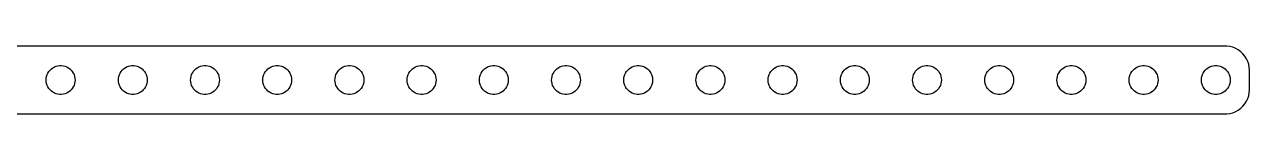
# Model space of a CAD drawing. Header units: metres. Extents: x -247 to 247, y 17 to 31.
# Drawn here: x -7.5 to 247, y 17 to 31 of the extents above; entities that cross this region are included whole.
import ezdxf

# ---------------------------------------------------------------- set-up
doc = ezdxf.new("R2010")
doc.units = ezdxf.units.M

msp = doc.modelspace()

# ---------------------------------------------------------------- linework, layer by layer
for p, q in [((242.314, 30.9901), (-242.314, 30.9901)), ((242.937, 30.9114), (242.314, 30.9901)), ((243.545, 30.7553), (242.937, 30.9114)), ((244.129, 30.5241), (243.545, 30.7553)), ((244.679, 30.2216), (244.129, 30.5241)), ((245.187, 29.8526), (244.679, 30.2216)), ((245.645, 29.4227), (245.187, 29.8526)), ((246.045, 28.9389), (245.645, 29.4227)), ((246.382, 28.4088), (246.045, 28.9389)), ((246.649, 27.8406), (246.382, 28.4088)), ((-2.6289, 25.4453), (-2.427, 25.7634)), ((-2.427, 25.7634), (-2.1869, 26.0536)), ((-2.1869, 26.0536), (-1.9123, 26.3115)), ((-1.9123, 26.3115), (-1.6075, 26.533)), ((-1.6075, 26.533), (-1.2773, 26.7145)), ((-1.2773, 26.7145), (-0.927, 26.8532)), ((-0.927, 26.8532), (-0.5621, 26.9469)), ((-0.5621, 26.9469), (-0.1884, 26.9941)), ((-0.1884, 26.9941), (0.1884, 26.9941)), ((0.1884, 26.9941), (0.5621, 26.9469)), ((0.5621, 26.9469), (0.927, 26.8532)), ((0.927, 26.8532), (1.2773, 26.7145)), ((1.2773, 26.7145), (1.6075, 26.533)), ((1.6075, 26.533), (1.9123, 26.3115)), ((1.9123, 26.3115), (2.1869, 26.0536)), ((2.1869, 26.0536), (2.427, 25.7634)), ((2.427, 25.7634), (2.6289, 25.4453)), ((12.3711, 25.4453), (12.5729, 25.7634)), ((12.5729, 25.7634), (12.8131, 26.0536)), ((12.8131, 26.0536), (13.0877, 26.3115)), ((13.0877, 26.3115), (13.3925, 26.533)), ((13.3925, 26.533), (13.7227, 26.7145)), ((13.7227, 26.7145), (14.0729, 26.8532)), ((14.0729, 26.8532), (14.4379, 26.9469)), ((14.4379, 26.9469), (14.8116, 26.9941)), ((14.8116, 26.9941), (15.1884, 26.9941)), ((15.1884, 26.9941), (15.5621, 26.9469)), ((15.5621, 26.9469), (15.927, 26.8532)), ((15.927, 26.8532), (16.2773, 26.7145)), ((16.2773, 26.7145), (16.6075, 26.533)), ((16.6075, 26.533), (16.9123, 26.3115)), ((16.9123, 26.3115), (17.1869, 26.0536)), ((17.1869, 26.0536), (17.427, 25.7634)), ((17.427, 25.7634), (17.6289, 25.4453)), ((27.3711, 25.4453), (27.5729, 25.7634)), ((27.5729, 25.7634), (27.8131, 26.0536)), ((27.8131, 26.0536), (28.0877, 26.3115)), ((28.0877, 26.3115), (28.3925, 26.533)), ((28.3925, 26.533), (28.7227, 26.7145)), ((28.7227, 26.7145), (29.0729, 26.8532)), ((29.0729, 26.8532), (29.4379, 26.9469)), ((29.4379, 26.9469), (29.8116, 26.9941)), ((29.8116, 26.9941), (30.1884, 26.9941)), ((30.1884, 26.9941), (30.5621, 26.9469)), ((30.5621, 26.9469), (30.927, 26.8532)), ((30.927, 26.8532), (31.2773, 26.7145)), ((31.2773, 26.7145), (31.6075, 26.533)), ((31.6075, 26.533), (31.9123, 26.3115)), ((31.9123, 26.3115), (32.1869, 26.0536)), ((32.1869, 26.0536), (32.427, 25.7634)), ((32.427, 25.7634), (32.6289, 25.4453)), ((42.3711, 25.4453), (42.5729, 25.7634)), ((42.5729, 25.7634), (42.8131, 26.0536)), ((42.8131, 26.0536), (43.0877, 26.3115)), ((43.0877, 26.3115), (43.3925, 26.533)), ((43.3925, 26.533), (43.7227, 26.7145)), ((43.7227, 26.7145), (44.0729, 26.8532)), ((44.0729, 26.8532), (44.4379, 26.9469)), ((44.4379, 26.9469), (44.8116, 26.9941)), ((44.8116, 26.9941), (45.1884, 26.9941)), ((45.1884, 26.9941), (45.5621, 26.9469)), ((45.5621, 26.9469), (45.927, 26.8532)), ((45.927, 26.8532), (46.2773, 26.7145)), ((46.2773, 26.7145), (46.6075, 26.533)), ((46.6075, 26.533), (46.9123, 26.3115)), ((46.9123, 26.3115), (47.1869, 26.0536)), ((47.1869, 26.0536), (47.427, 25.7634)), ((47.427, 25.7634), (47.6289, 25.4453)), ((57.3711, 25.4453), (57.5729, 25.7634)), ((57.5729, 25.7634), (57.8131, 26.0536)), ((57.8131, 26.0536), (58.0877, 26.3115)), ((58.0877, 26.3115), (58.3925, 26.533)), ((58.3925, 26.533), (58.7227, 26.7145)), ((58.7227, 26.7145), (59.0729, 26.8532)), ((59.0729, 26.8532), (59.4379, 26.9469)), ((59.4379, 26.9469), (59.8116, 26.9941)), ((59.8116, 26.9941), (60.1884, 26.9941)), ((60.1884, 26.9941), (60.5621, 26.9469)), ((60.5621, 26.9469), (60.927, 26.8532)), ((60.927, 26.8532), (61.2773, 26.7145)), ((61.2773, 26.7145), (61.6075, 26.533)), ((61.6075, 26.533), (61.9123, 26.3115)), ((61.9123, 26.3115), (62.1869, 26.0536)), ((62.1869, 26.0536), (62.427, 25.7634)), ((62.427, 25.7634), (62.6289, 25.4453)), ((72.3711, 25.4453), (72.573, 25.7634)), ((72.573, 25.7634), (72.8131, 26.0536)), ((72.8131, 26.0536), (73.0877, 26.3115)), ((73.0877, 26.3115), (73.3925, 26.533)), ((73.3925, 26.533), (73.7227, 26.7145)), ((73.7227, 26.7145), (74.073, 26.8532)), ((74.073, 26.8532), (74.4379, 26.9469)), ((74.4379, 26.9469), (74.8116, 26.9941)), ((74.8116, 26.9941), (75.1884, 26.9941)), ((75.1884, 26.9941), (75.5621, 26.9469)), ((75.5621, 26.9469), (75.927, 26.8532)), ((75.927, 26.8532), (76.2773, 26.7145)), ((76.2773, 26.7145), (76.6075, 26.533)), ((76.6075, 26.533), (76.9123, 26.3115)), ((76.9123, 26.3115), (77.1869, 26.0536)), ((77.1869, 26.0536), (77.427, 25.7634)), ((77.427, 25.7634), (77.6289, 25.4453)), ((87.3711, 25.4453), (87.573, 25.7634)), ((87.573, 25.7634), (87.8131, 26.0536)), ((87.8131, 26.0536), (88.0877, 26.3115)), ((88.0877, 26.3115), (88.3925, 26.533)), ((88.3925, 26.533), (88.7227, 26.7145)), ((88.7227, 26.7145), (89.073, 26.8532)), ((89.073, 26.8532), (89.4379, 26.9469)), ((89.4379, 26.9469), (89.8116, 26.9941)), ((89.8116, 26.9941), (90.1884, 26.9941)), ((90.1884, 26.9941), (90.5621, 26.9469)), ((90.5621, 26.9469), (90.927, 26.8532)), ((90.927, 26.8532), (91.2773, 26.7145)), ((91.2773, 26.7145), (91.6075, 26.533)), ((91.6075, 26.533), (91.9123, 26.3115)), ((91.9123, 26.3115), (92.1869, 26.0536)), ((92.1869, 26.0536), (92.427, 25.7634)), ((92.427, 25.7634), (92.6289, 25.4453)), ((102.371, 25.4453), (102.573, 25.7634)), ((102.573, 25.7634), (102.813, 26.0536)), ((102.813, 26.0536), (103.088, 26.3115)), ((103.088, 26.3115), (103.393, 26.533)), ((103.393, 26.533), (103.723, 26.7145)), ((103.723, 26.7145), (104.073, 26.8532)), ((104.073, 26.8532), (104.438, 26.9469)), ((104.438, 26.9469), (104.812, 26.9941)), ((104.812, 26.9941), (105.188, 26.9941)), ((105.188, 26.9941), (105.562, 26.9469)), ((105.562, 26.9469), (105.927, 26.8532)), ((105.927, 26.8532), (106.277, 26.7145)), ((106.277, 26.7145), (106.607, 26.533)), ((106.607, 26.533), (106.912, 26.3115)), ((106.912, 26.3115), (107.187, 26.0536)), ((107.187, 26.0536), (107.427, 25.7634)), ((107.427, 25.7634), (107.629, 25.4453)), ((117.371, 25.4453), (117.573, 25.7634)), ((117.573, 25.7634), (117.813, 26.0536)), ((117.813, 26.0536), (118.088, 26.3115)), ((118.088, 26.3115), (118.393, 26.533)), ((118.393, 26.533), (118.723, 26.7145)), ((118.723, 26.7145), (119.073, 26.8532)), ((119.073, 26.8532), (119.438, 26.9469)), ((119.438, 26.9469), (119.812, 26.9941)), ((119.812, 26.9941), (120.188, 26.9941)), ((120.188, 26.9941), (120.562, 26.9469)), ((120.562, 26.9469), (120.927, 26.8532)), ((120.927, 26.8532), (121.277, 26.7145)), ((121.277, 26.7145), (121.607, 26.533)), ((121.607, 26.533), (121.912, 26.3115)), ((121.912, 26.3115), (122.187, 26.0536)), ((122.187, 26.0536), (122.427, 25.7634)), ((122.427, 25.7634), (122.629, 25.4453)), ((132.371, 25.4453), (132.573, 25.7634)), ((132.573, 25.7634), (132.813, 26.0536)), ((132.813, 26.0536), (133.088, 26.3115)), ((133.088, 26.3115), (133.393, 26.533)), ((133.393, 26.533), (133.723, 26.7145)), ((133.723, 26.7145), (134.073, 26.8532)), ((134.073, 26.8532), (134.438, 26.9469)), ((134.438, 26.9469), (134.812, 26.9941)), ((134.812, 26.9941), (135.188, 26.9941)), ((135.188, 26.9941), (135.562, 26.9469)), ((135.562, 26.9469), (135.927, 26.8532)), ((135.927, 26.8532), (136.277, 26.7145)), ((136.277, 26.7145), (136.607, 26.533)), ((136.607, 26.533), (136.912, 26.3115)), ((136.912, 26.3115), (137.187, 26.0536)), ((137.187, 26.0536), (137.427, 25.7634)), ((137.427, 25.7634), (137.629, 25.4453)), ((147.371, 25.4453), (147.573, 25.7634)), ((147.573, 25.7634), (147.813, 26.0536)), ((147.813, 26.0536), (148.088, 26.3115)), ((148.088, 26.3115), (148.393, 26.533)), ((148.393, 26.533), (148.723, 26.7145)), ((148.723, 26.7145), (149.073, 26.8532)), ((149.073, 26.8532), (149.438, 26.9469)), ((149.438, 26.9469), (149.812, 26.9941)), ((149.812, 26.9941), (150.188, 26.9941)), ((150.188, 26.9941), (150.562, 26.9469)), ((150.562, 26.9469), (150.927, 26.8532)), ((150.927, 26.8532), (151.277, 26.7145)), ((151.277, 26.7145), (151.607, 26.533)), ((151.607, 26.533), (151.912, 26.3115)), ((151.912, 26.3115), (152.187, 26.0536)), ((152.187, 26.0536), (152.427, 25.7634)), ((152.427, 25.7634), (152.629, 25.4453)), ((162.371, 25.4453), (162.573, 25.7634)), ((162.573, 25.7634), (162.813, 26.0536)), ((162.813, 26.0536), (163.088, 26.3115)), ((163.088, 26.3115), (163.393, 26.533)), ((163.393, 26.533), (163.723, 26.7145)), ((163.723, 26.7145), (164.073, 26.8532)), ((164.073, 26.8532), (164.438, 26.9469)), ((164.438, 26.9469), (164.812, 26.9941)), ((164.812, 26.9941), (165.188, 26.9941)), ((165.188, 26.9941), (165.562, 26.9469)), ((165.562, 26.9469), (165.927, 26.8532)), ((165.927, 26.8532), (166.277, 26.7145)), ((166.277, 26.7145), (166.607, 26.533)), ((166.607, 26.533), (166.912, 26.3115)), ((166.912, 26.3115), (167.187, 26.0536)), ((167.187, 26.0536), (167.427, 25.7634)), ((167.427, 25.7634), (167.629, 25.4453)), ((177.371, 25.4453), (177.573, 25.7634)), ((177.573, 25.7634), (177.813, 26.0536)), ((177.813, 26.0536), (178.088, 26.3115)), ((178.088, 26.3115), (178.393, 26.533)), ((178.393, 26.533), (178.723, 26.7145)), ((178.723, 26.7145), (179.073, 26.8532)), ((179.073, 26.8532), (179.438, 26.9469)), ((179.438, 26.9469), (179.812, 26.9941)), ((179.812, 26.9941), (180.188, 26.9941)), ((180.188, 26.9941), (180.562, 26.9469)), ((180.562, 26.9469), (180.927, 26.8532)), ((180.927, 26.8532), (181.277, 26.7145)), ((181.277, 26.7145), (181.607, 26.533)), ((181.607, 26.533), (181.912, 26.3115)), ((181.912, 26.3115), (182.187, 26.0536)), ((182.187, 26.0536), (182.427, 25.7634)), ((182.427, 25.7634), (182.629, 25.4453)), ((192.371, 25.4453), (192.573, 25.7634)), ((192.573, 25.7634), (192.813, 26.0536)), ((192.813, 26.0536), (193.088, 26.3115)), ((193.088, 26.3115), (193.393, 26.533)), ((193.393, 26.533), (193.723, 26.7145)), ((193.723, 26.7145), (194.073, 26.8532)), ((194.073, 26.8532), (194.438, 26.9469)), ((194.438, 26.9469), (194.812, 26.9941)), ((194.812, 26.9941), (195.188, 26.9941)), ((195.188, 26.9941), (195.562, 26.9469)), ((195.562, 26.9469), (195.927, 26.8532)), ((195.927, 26.8532), (196.277, 26.7145)), ((196.277, 26.7145), (196.607, 26.533)), ((196.607, 26.533), (196.912, 26.3115)), ((196.912, 26.3115), (197.187, 26.0536)), ((197.187, 26.0536), (197.427, 25.7634)), ((197.427, 25.7634), (197.629, 25.4453)), ((207.371, 25.4453), (207.573, 25.7634)), ((207.573, 25.7634), (207.813, 26.0536)), ((207.813, 26.0536), (208.088, 26.3115)), ((208.088, 26.3115), (208.393, 26.533)), ((208.393, 26.533), (208.723, 26.7145)), ((208.723, 26.7145), (209.073, 26.8532)), ((209.073, 26.8532), (209.438, 26.9469)), ((209.438, 26.9469), (209.812, 26.9941)), ((209.812, 26.9941), (210.188, 26.9941)), ((210.188, 26.9941), (210.562, 26.9469)), ((210.562, 26.9469), (210.927, 26.8532)), ((210.927, 26.8532), (211.277, 26.7145)), ((211.277, 26.7145), (211.607, 26.533)), ((211.607, 26.533), (211.912, 26.3115)), ((211.912, 26.3115), (212.187, 26.0536)), ((212.187, 26.0536), (212.427, 25.7634)), ((212.427, 25.7634), (212.629, 25.4453)), ((222.371, 25.4453), (222.573, 25.7634)), ((222.573, 25.7634), (222.813, 26.0536)), ((222.813, 26.0536), (223.088, 26.3115)), ((223.088, 26.3115), (223.393, 26.533)), ((223.393, 26.533), (223.723, 26.7145)), ((223.723, 26.7145), (224.073, 26.8532)), ((224.073, 26.8532), (224.438, 26.9469)), ((224.438, 26.9469), (224.812, 26.9941)), ((224.812, 26.9941), (225.188, 26.9941)), ((225.188, 26.9941), (225.562, 26.9469)), ((225.562, 26.9469), (225.927, 26.8532)), ((225.927, 26.8532), (226.277, 26.7145)), ((226.277, 26.7145), (226.607, 26.533)), ((226.607, 26.533), (226.912, 26.3115)), ((226.912, 26.3115), (227.187, 26.0536)), ((227.187, 26.0536), (227.427, 25.7634)), ((227.427, 25.7634), (227.629, 25.4453)), ((237.371, 25.4453), (237.573, 25.7634)), ((237.573, 25.7634), (237.813, 26.0536)), ((237.813, 26.0536), (238.088, 26.3115)), ((238.088, 26.3115), (238.393, 26.533)), ((238.393, 26.533), (238.723, 26.7145)), ((238.723, 26.7145), (239.073, 26.8532)), ((239.073, 26.8532), (239.438, 26.9469)), ((239.438, 26.9469), (239.812, 26.9941)), ((239.812, 26.9941), (240.188, 26.9941)), ((240.188, 26.9941), (240.562, 26.9469)), ((240.562, 26.9469), (240.927, 26.8532)), ((240.927, 26.8532), (241.277, 26.7145)), ((241.277, 26.7145), (241.607, 26.533)), ((241.607, 26.533), (241.912, 26.3115)), ((241.912, 26.3115), (242.187, 26.0536)), ((242.187, 26.0536), (242.427, 25.7634)), ((242.427, 25.7634), (242.629, 25.4453)), ((246.843, 27.2434), (246.649, 27.8406)), ((246.961, 26.6267), (246.843, 27.2434)), ((247, 26), (246.961, 26.6267)), ((247, 22), (247, 26)), ((-3, 24), (-2.9763, 24.376)), ((-2.9763, 23.624), (-3, 24)), ((-2.9763, 24.376), (-2.9057, 24.7461)), ((-2.9057, 23.2539), (-2.9763, 23.624)), ((-2.9057, 24.7461), (-2.7893, 25.1044)), ((-2.7893, 22.8956), (-2.9057, 23.2539)), ((-2.7893, 25.1044), (-2.6289, 25.4453)), ((2.6289, 25.4453), (2.7893, 25.1044)), ((2.7893, 25.1044), (2.9057, 24.7461)), ((2.9057, 23.2539), (2.7893, 22.8956)), ((2.9057, 24.7461), (2.9763, 24.376)), ((2.9763, 23.624), (2.9057, 23.2539)), ((2.9763, 24.376), (3, 24)), ((3, 24), (2.9763, 23.624)), ((12, 24), (12.0237, 24.376)), ((12.0237, 23.624), (12, 24)), ((12.0237, 24.376), (12.0942, 24.7461)), ((12.0942, 23.2539), (12.0237, 23.624)), ((12.0942, 24.7461), (12.2107, 25.1044)), ((12.2107, 22.8956), (12.0942, 23.2539)), ((12.2107, 25.1044), (12.3711, 25.4453)), ((17.6289, 25.4453), (17.7893, 25.1044)), ((17.7893, 25.1044), (17.9057, 24.7461)), ((17.9057, 23.2539), (17.7893, 22.8956)), ((17.9057, 24.7461), (17.9763, 24.376)), ((17.9763, 23.624), (17.9057, 23.2539)), ((17.9763, 24.376), (18, 24)), ((18, 24), (17.9763, 23.624)), ((27, 24), (27.0237, 24.376)), ((27.0237, 23.624), (27, 24)), ((27.0237, 24.376), (27.0942, 24.7461)), ((27.0942, 23.2539), (27.0237, 23.624)), ((27.0942, 24.7461), (27.2107, 25.1044)), ((27.2107, 22.8956), (27.0942, 23.2539)), ((27.2107, 25.1044), (27.3711, 25.4453)), ((32.6289, 25.4453), (32.7893, 25.1044)), ((32.7893, 25.1044), (32.9057, 24.7461)), ((32.9057, 23.2539), (32.7893, 22.8956)), ((32.9057, 24.7461), (32.9763, 24.376)), ((32.9763, 23.624), (32.9057, 23.2539)), ((32.9763, 24.376), (33, 24)), ((33, 24), (32.9763, 23.624)), ((42, 24), (42.0237, 24.376)), ((42.0237, 23.624), (42, 24)), ((42.0237, 24.376), (42.0942, 24.7461)), ((42.0942, 23.2539), (42.0237, 23.624)), ((42.0942, 24.7461), (42.2107, 25.1044)), ((42.2107, 22.8956), (42.0942, 23.2539)), ((42.2107, 25.1044), (42.3711, 25.4453)), ((47.6289, 25.4453), (47.7893, 25.1044)), ((47.7893, 25.1044), (47.9057, 24.7461)), ((47.9057, 23.2539), (47.7893, 22.8956)), ((47.9057, 24.7461), (47.9763, 24.376)), ((47.9763, 23.624), (47.9057, 23.2539)), ((47.9763, 24.376), (48, 24)), ((48, 24), (47.9763, 23.624)), ((57, 24), (57.0237, 24.376)), ((57.0237, 23.624), (57, 24)), ((57.0237, 24.376), (57.0942, 24.7461)), ((57.0942, 23.2539), (57.0237, 23.624)), ((57.0942, 24.7461), (57.2107, 25.1044)), ((57.2107, 22.8956), (57.0942, 23.2539)), ((57.2107, 25.1044), (57.3711, 25.4453)), ((62.6289, 25.4453), (62.7893, 25.1044)), ((62.7893, 25.1044), (62.9057, 24.7461)), ((62.9057, 23.2539), (62.7893, 22.8956)), ((62.9057, 24.7461), (62.9763, 24.376)), ((62.9763, 23.624), (62.9057, 23.2539)), ((62.9763, 24.376), (63, 24)), ((63, 24), (62.9763, 23.624)), ((72, 24), (72.0237, 24.376)), ((72.0237, 23.624), (72, 24)), ((72.0237, 24.376), (72.0943, 24.7461)), ((72.0943, 23.2539), (72.0237, 23.624)), ((72.0943, 24.7461), (72.2107, 25.1044)), ((72.2107, 22.8956), (72.0943, 23.2539)), ((72.2107, 25.1044), (72.3711, 25.4453)), ((77.6289, 25.4453), (77.7893, 25.1044)), ((77.7893, 25.1044), (77.9057, 24.7461)), ((77.9057, 23.2539), (77.7893, 22.8956)), ((77.9057, 24.7461), (77.9763, 24.376)), ((77.9763, 23.624), (77.9057, 23.2539)), ((77.9763, 24.376), (78, 24)), ((78, 24), (77.9763, 23.624)), ((87, 24), (87.0237, 24.376)), ((87.0237, 23.624), (87, 24)), ((87.0237, 24.376), (87.0943, 24.7461)), ((87.0943, 23.2539), (87.0237, 23.624)), ((87.0943, 24.7461), (87.2107, 25.1044)), ((87.2107, 22.8956), (87.0943, 23.2539)), ((87.2107, 25.1044), (87.3711, 25.4453)), ((92.6289, 25.4453), (92.7893, 25.1044)), ((92.7893, 25.1044), (92.9057, 24.7461)), ((92.9057, 23.2539), (92.7893, 22.8956)), ((92.9057, 24.7461), (92.9763, 24.376)), ((92.9763, 23.624), (92.9057, 23.2539)), ((92.9763, 24.376), (93, 24)), ((93, 24), (92.9763, 23.624)), ((102, 24), (102.024, 24.376)), ((102.024, 23.624), (102, 24)), ((102.024, 24.376), (102.094, 24.7461)), ((102.094, 23.2539), (102.024, 23.624)), ((102.094, 24.7461), (102.211, 25.1044)), ((102.211, 22.8956), (102.094, 23.2539)), ((102.211, 25.1044), (102.371, 25.4453)), ((107.629, 25.4453), (107.789, 25.1044)), ((107.789, 25.1044), (107.906, 24.7461)), ((107.906, 23.2539), (107.789, 22.8956)), ((107.906, 24.7461), (107.976, 24.376)), ((107.976, 23.624), (107.906, 23.2539)), ((107.976, 24.376), (108, 24)), ((108, 24), (107.976, 23.624)), ((117, 24), (117.024, 24.376)), ((117.024, 23.624), (117, 24)), ((117.024, 24.376), (117.094, 24.7461)), ((117.094, 23.2539), (117.024, 23.624)), ((117.094, 24.7461), (117.211, 25.1044)), ((117.211, 22.8956), (117.094, 23.2539)), ((117.211, 25.1044), (117.371, 25.4453)), ((122.629, 25.4453), (122.789, 25.1044)), ((122.789, 25.1044), (122.906, 24.7461)), ((122.906, 23.2539), (122.789, 22.8956)), ((122.906, 24.7461), (122.976, 24.376)), ((122.976, 23.624), (122.906, 23.2539)), ((122.976, 24.376), (123, 24)), ((123, 24), (122.976, 23.624)), ((132, 24), (132.024, 24.376)), ((132.024, 23.624), (132, 24)), ((132.024, 24.376), (132.094, 24.7461)), ((132.094, 23.2539), (132.024, 23.624)), ((132.094, 24.7461), (132.211, 25.1044)), ((132.211, 22.8956), (132.094, 23.2539)), ((132.211, 25.1044), (132.371, 25.4453)), ((137.629, 25.4453), (137.789, 25.1044)), ((137.789, 25.1044), (137.906, 24.7461)), ((137.906, 23.2539), (137.789, 22.8956)), ((137.906, 24.7461), (137.976, 24.376)), ((137.976, 23.624), (137.906, 23.2539)), ((137.976, 24.376), (138, 24)), ((138, 24), (137.976, 23.624)), ((147, 24), (147.024, 24.376)), ((147.024, 23.624), (147, 24)), ((147.024, 24.376), (147.094, 24.7461)), ((147.094, 23.2539), (147.024, 23.624)), ((147.094, 24.7461), (147.211, 25.1044)), ((147.211, 22.8956), (147.094, 23.2539)), ((147.211, 25.1044), (147.371, 25.4453)), ((152.629, 25.4453), (152.789, 25.1044)), ((152.789, 25.1044), (152.906, 24.7461)), ((152.906, 23.2539), (152.789, 22.8956)), ((152.906, 24.7461), (152.976, 24.376)), ((152.976, 23.624), (152.906, 23.2539)), ((152.976, 24.376), (153, 24)), ((153, 24), (152.976, 23.624)), ((162, 24), (162.024, 24.376)), ((162.024, 23.624), (162, 24)), ((162.024, 24.376), (162.094, 24.7461)), ((162.094, 23.2539), (162.024, 23.624)), ((162.094, 24.7461), (162.211, 25.1044)), ((162.211, 22.8956), (162.094, 23.2539)), ((162.211, 25.1044), (162.371, 25.4453)), ((167.629, 25.4453), (167.789, 25.1044)), ((167.789, 25.1044), (167.906, 24.7461)), ((167.906, 23.2539), (167.789, 22.8956)), ((167.906, 24.7461), (167.976, 24.376)), ((167.976, 23.624), (167.906, 23.2539)), ((167.976, 24.376), (168, 24)), ((168, 24), (167.976, 23.624)), ((177, 24), (177.024, 24.376)), ((177.024, 23.624), (177, 24)), ((177.024, 24.376), (177.094, 24.7461)), ((177.094, 23.2539), (177.024, 23.624)), ((177.094, 24.7461), (177.211, 25.1044)), ((177.211, 22.8956), (177.094, 23.2539)), ((177.211, 25.1044), (177.371, 25.4453)), ((182.629, 25.4453), (182.789, 25.1044)), ((182.789, 25.1044), (182.906, 24.7461)), ((182.906, 23.2539), (182.789, 22.8956)), ((182.906, 24.7461), (182.976, 24.376)), ((182.976, 23.624), (182.906, 23.2539)), ((182.976, 24.376), (183, 24)), ((183, 24), (182.976, 23.624)), ((192, 24), (192.024, 24.376)), ((192.024, 23.624), (192, 24)), ((192.024, 24.376), (192.094, 24.7461)), ((192.094, 23.2539), (192.024, 23.624)), ((192.094, 24.7461), (192.211, 25.1044)), ((192.211, 22.8956), (192.094, 23.2539)), ((192.211, 25.1044), (192.371, 25.4453)), ((197.629, 25.4453), (197.789, 25.1044)), ((197.789, 25.1044), (197.906, 24.7461)), ((197.906, 23.2539), (197.789, 22.8956)), ((197.906, 24.7461), (197.976, 24.376)), ((197.976, 23.624), (197.906, 23.2539)), ((197.976, 24.376), (198, 24)), ((198, 24), (197.976, 23.624)), ((207, 24), (207.024, 24.376)), ((207.024, 23.624), (207, 24)), ((207.024, 24.376), (207.094, 24.7461)), ((207.094, 23.2539), (207.024, 23.624)), ((207.094, 24.7461), (207.211, 25.1044)), ((207.211, 22.8956), (207.094, 23.2539)), ((207.211, 25.1044), (207.371, 25.4453)), ((212.629, 25.4453), (212.789, 25.1044)), ((212.789, 25.1044), (212.906, 24.7461)), ((212.906, 23.2539), (212.789, 22.8956)), ((212.906, 24.7461), (212.976, 24.376)), ((212.976, 23.624), (212.906, 23.2539)), ((212.976, 24.376), (213, 24)), ((213, 24), (212.976, 23.624)), ((222, 24), (222.024, 24.376)), ((222.024, 23.624), (222, 24)), ((222.024, 24.376), (222.094, 24.7461)), ((222.094, 23.2539), (222.024, 23.624)), ((222.094, 24.7461), (222.211, 25.1044)), ((222.211, 22.8956), (222.094, 23.2539)), ((222.211, 25.1044), (222.371, 25.4453)), ((227.629, 25.4453), (227.789, 25.1044)), ((227.789, 25.1044), (227.906, 24.7461)), ((227.906, 23.2539), (227.789, 22.8956)), ((227.906, 24.7461), (227.976, 24.376)), ((227.976, 23.624), (227.906, 23.2539)), ((227.976, 24.376), (228, 24)), ((228, 24), (227.976, 23.624)), ((237, 24), (237.024, 24.376)), ((237.024, 23.624), (237, 24)), ((237.024, 24.376), (237.094, 24.7461)), ((237.094, 23.2539), (237.024, 23.624)), ((237.094, 24.7461), (237.211, 25.1044)), ((237.211, 22.8956), (237.094, 23.2539)), ((237.211, 25.1044), (237.371, 25.4453)), ((242.629, 25.4453), (242.789, 25.1044)), ((242.789, 25.1044), (242.906, 24.7461)), ((242.906, 23.2539), (242.789, 22.8956)), ((242.906, 24.7461), (242.976, 24.376)), ((242.976, 23.624), (242.906, 23.2539)), ((242.976, 24.376), (243, 24)), ((243, 24), (242.976, 23.624)), ((-2.6289, 22.5547), (-2.7893, 22.8956)), ((-2.427, 22.2366), (-2.6289, 22.5547)), ((-2.1869, 21.9464), (-2.427, 22.2366)), ((-1.9123, 21.6885), (-2.1869, 21.9464)), ((-1.6075, 21.467), (-1.9123, 21.6885)), ((-1.2773, 21.2855), (-1.6075, 21.467)), ((-0.927, 21.1468), (-1.2773, 21.2855)), ((-0.5621, 21.0531), (-0.927, 21.1468)), ((-0.1884, 21.0059), (-0.5621, 21.0531)), ((0.1884, 21.0059), (-0.1884, 21.0059)), ((0.5621, 21.0531), (0.1884, 21.0059)), ((0.927, 21.1468), (0.5621, 21.0531)), ((1.2773, 21.2855), (0.927, 21.1468)), ((1.6075, 21.467), (1.2773, 21.2855)), ((1.9123, 21.6885), (1.6075, 21.467)), ((2.1869, 21.9464), (1.9123, 21.6885)), ((2.427, 22.2366), (2.1869, 21.9464)), ((2.6289, 22.5547), (2.427, 22.2366)), ((2.7893, 22.8956), (2.6289, 22.5547)), ((12.3711, 22.5547), (12.2107, 22.8956)), ((12.5729, 22.2366), (12.3711, 22.5547)), ((12.8131, 21.9464), (12.5729, 22.2366)), ((13.0877, 21.6885), (12.8131, 21.9464)), ((13.3925, 21.467), (13.0877, 21.6885)), ((13.7227, 21.2855), (13.3925, 21.467)), ((14.0729, 21.1468), (13.7227, 21.2855)), ((14.4379, 21.0531), (14.0729, 21.1468)), ((14.8116, 21.0059), (14.4379, 21.0531)), ((15.1884, 21.0059), (14.8116, 21.0059)), ((15.5621, 21.0531), (15.1884, 21.0059)), ((15.927, 21.1468), (15.5621, 21.0531)), ((16.2773, 21.2855), (15.927, 21.1468)), ((16.6075, 21.467), (16.2773, 21.2855)), ((16.9123, 21.6885), (16.6075, 21.467)), ((17.1869, 21.9464), (16.9123, 21.6885)), ((17.427, 22.2366), (17.1869, 21.9464)), ((17.6289, 22.5547), (17.427, 22.2366)), ((17.7893, 22.8956), (17.6289, 22.5547)), ((27.3711, 22.5547), (27.2107, 22.8956)), ((27.5729, 22.2366), (27.3711, 22.5547)), ((27.8131, 21.9464), (27.5729, 22.2366)), ((28.0877, 21.6885), (27.8131, 21.9464)), ((28.3925, 21.467), (28.0877, 21.6885)), ((28.7227, 21.2855), (28.3925, 21.467)), ((29.0729, 21.1468), (28.7227, 21.2855)), ((29.4379, 21.0531), (29.0729, 21.1468)), ((29.8116, 21.0059), (29.4379, 21.0531)), ((30.1884, 21.0059), (29.8116, 21.0059)), ((30.5621, 21.0531), (30.1884, 21.0059)), ((30.927, 21.1468), (30.5621, 21.0531)), ((31.2773, 21.2855), (30.927, 21.1468)), ((31.6075, 21.467), (31.2773, 21.2855)), ((31.9123, 21.6885), (31.6075, 21.467)), ((32.1869, 21.9464), (31.9123, 21.6885)), ((32.427, 22.2366), (32.1869, 21.9464)), ((32.6289, 22.5547), (32.427, 22.2366)), ((32.7893, 22.8956), (32.6289, 22.5547)), ((42.3711, 22.5547), (42.2107, 22.8956)), ((42.5729, 22.2366), (42.3711, 22.5547)), ((42.8131, 21.9464), (42.5729, 22.2366)), ((43.0877, 21.6885), (42.8131, 21.9464)), ((43.3925, 21.467), (43.0877, 21.6885)), ((43.7227, 21.2855), (43.3925, 21.467)), ((44.0729, 21.1468), (43.7227, 21.2855)), ((44.4379, 21.0531), (44.0729, 21.1468)), ((44.8116, 21.0059), (44.4379, 21.0531)), ((45.1884, 21.0059), (44.8116, 21.0059)), ((45.5621, 21.0531), (45.1884, 21.0059)), ((45.927, 21.1468), (45.5621, 21.0531)), ((46.2773, 21.2855), (45.927, 21.1468)), ((46.6075, 21.467), (46.2773, 21.2855)), ((46.9123, 21.6885), (46.6075, 21.467)), ((47.1869, 21.9464), (46.9123, 21.6885)), ((47.427, 22.2366), (47.1869, 21.9464)), ((47.6289, 22.5547), (47.427, 22.2366)), ((47.7893, 22.8956), (47.6289, 22.5547)), ((57.3711, 22.5547), (57.2107, 22.8956)), ((57.5729, 22.2366), (57.3711, 22.5547)), ((57.8131, 21.9464), (57.5729, 22.2366)), ((58.0877, 21.6885), (57.8131, 21.9464)), ((58.3925, 21.467), (58.0877, 21.6885)), ((58.7227, 21.2855), (58.3925, 21.467)), ((59.0729, 21.1468), (58.7227, 21.2855)), ((59.4379, 21.0531), (59.0729, 21.1468)), ((59.8116, 21.0059), (59.4379, 21.0531)), ((60.1884, 21.0059), (59.8116, 21.0059)), ((60.5621, 21.0531), (60.1884, 21.0059)), ((60.927, 21.1468), (60.5621, 21.0531)), ((61.2773, 21.2855), (60.927, 21.1468)), ((61.6075, 21.467), (61.2773, 21.2855)), ((61.9123, 21.6885), (61.6075, 21.467)), ((62.1869, 21.9464), (61.9123, 21.6885)), ((62.427, 22.2366), (62.1869, 21.9464)), ((62.6289, 22.5547), (62.427, 22.2366)), ((62.7893, 22.8956), (62.6289, 22.5547)), ((72.3711, 22.5547), (72.2107, 22.8956)), ((72.573, 22.2366), (72.3711, 22.5547)), ((72.8131, 21.9464), (72.573, 22.2366)), ((73.0877, 21.6885), (72.8131, 21.9464)), ((73.3925, 21.467), (73.0877, 21.6885)), ((73.7227, 21.2855), (73.3925, 21.467)), ((74.073, 21.1468), (73.7227, 21.2855)), ((74.4379, 21.0531), (74.073, 21.1468)), ((74.8116, 21.0059), (74.4379, 21.0531)), ((75.1884, 21.0059), (74.8116, 21.0059)), ((75.5621, 21.0531), (75.1884, 21.0059)), ((75.927, 21.1468), (75.5621, 21.0531)), ((76.2773, 21.2855), (75.927, 21.1468)), ((76.6075, 21.467), (76.2773, 21.2855)), ((76.9123, 21.6885), (76.6075, 21.467)), ((77.1869, 21.9464), (76.9123, 21.6885)), ((77.427, 22.2366), (77.1869, 21.9464)), ((77.6289, 22.5547), (77.427, 22.2366)), ((77.7893, 22.8956), (77.6289, 22.5547)), ((87.3711, 22.5547), (87.2107, 22.8956)), ((87.573, 22.2366), (87.3711, 22.5547)), ((87.8131, 21.9464), (87.573, 22.2366)), ((88.0877, 21.6885), (87.8131, 21.9464)), ((88.3925, 21.467), (88.0877, 21.6885)), ((88.7227, 21.2855), (88.3925, 21.467)), ((89.073, 21.1468), (88.7227, 21.2855)), ((89.4379, 21.0531), (89.073, 21.1468)), ((89.8116, 21.0059), (89.4379, 21.0531)), ((90.1884, 21.0059), (89.8116, 21.0059)), ((90.5621, 21.0531), (90.1884, 21.0059)), ((90.927, 21.1468), (90.5621, 21.0531)), ((91.2773, 21.2855), (90.927, 21.1468)), ((91.6075, 21.467), (91.2773, 21.2855)), ((91.9123, 21.6885), (91.6075, 21.467)), ((92.1869, 21.9464), (91.9123, 21.6885)), ((92.427, 22.2366), (92.1869, 21.9464)), ((92.6289, 22.5547), (92.427, 22.2366)), ((92.7893, 22.8956), (92.6289, 22.5547)), ((102.371, 22.5547), (102.211, 22.8956)), ((102.573, 22.2366), (102.371, 22.5547)), ((102.813, 21.9464), (102.573, 22.2366)), ((103.088, 21.6885), (102.813, 21.9464)), ((103.393, 21.467), (103.088, 21.6885)), ((103.723, 21.2855), (103.393, 21.467)), ((104.073, 21.1468), (103.723, 21.2855)), ((104.438, 21.0531), (104.073, 21.1468)), ((104.812, 21.0059), (104.438, 21.0531)), ((105.188, 21.0059), (104.812, 21.0059)), ((105.562, 21.0531), (105.188, 21.0059)), ((105.927, 21.1468), (105.562, 21.0531)), ((106.277, 21.2855), (105.927, 21.1468)), ((106.607, 21.467), (106.277, 21.2855)), ((106.912, 21.6885), (106.607, 21.467)), ((107.187, 21.9464), (106.912, 21.6885)), ((107.427, 22.2366), (107.187, 21.9464)), ((107.629, 22.5547), (107.427, 22.2366)), ((107.789, 22.8956), (107.629, 22.5547)), ((117.371, 22.5547), (117.211, 22.8956)), ((117.573, 22.2366), (117.371, 22.5547)), ((117.813, 21.9464), (117.573, 22.2366)), ((118.088, 21.6885), (117.813, 21.9464)), ((118.393, 21.467), (118.088, 21.6885)), ((118.723, 21.2855), (118.393, 21.467)), ((119.073, 21.1468), (118.723, 21.2855)), ((119.438, 21.0531), (119.073, 21.1468)), ((119.812, 21.0059), (119.438, 21.0531)), ((120.188, 21.0059), (119.812, 21.0059)), ((120.562, 21.0531), (120.188, 21.0059)), ((120.927, 21.1468), (120.562, 21.0531)), ((121.277, 21.2855), (120.927, 21.1468)), ((121.607, 21.467), (121.277, 21.2855)), ((121.912, 21.6885), (121.607, 21.467)), ((122.187, 21.9464), (121.912, 21.6885)), ((122.427, 22.2366), (122.187, 21.9464)), ((122.629, 22.5547), (122.427, 22.2366)), ((122.789, 22.8956), (122.629, 22.5547)), ((132.371, 22.5547), (132.211, 22.8956)), ((132.573, 22.2366), (132.371, 22.5547)), ((132.813, 21.9464), (132.573, 22.2366)), ((133.088, 21.6885), (132.813, 21.9464)), ((133.393, 21.467), (133.088, 21.6885)), ((133.723, 21.2855), (133.393, 21.467)), ((134.073, 21.1468), (133.723, 21.2855)), ((134.438, 21.0531), (134.073, 21.1468)), ((134.812, 21.0059), (134.438, 21.0531)), ((135.188, 21.0059), (134.812, 21.0059)), ((135.562, 21.0531), (135.188, 21.0059)), ((135.927, 21.1468), (135.562, 21.0531)), ((136.277, 21.2855), (135.927, 21.1468)), ((136.607, 21.467), (136.277, 21.2855)), ((136.912, 21.6885), (136.607, 21.467)), ((137.187, 21.9464), (136.912, 21.6885)), ((137.427, 22.2366), (137.187, 21.9464)), ((137.629, 22.5547), (137.427, 22.2366)), ((137.789, 22.8956), (137.629, 22.5547)), ((147.371, 22.5547), (147.211, 22.8956)), ((147.573, 22.2366), (147.371, 22.5547)), ((147.813, 21.9464), (147.573, 22.2366)), ((148.088, 21.6885), (147.813, 21.9464)), ((148.393, 21.467), (148.088, 21.6885)), ((148.723, 21.2855), (148.393, 21.467)), ((149.073, 21.1468), (148.723, 21.2855)), ((149.438, 21.0531), (149.073, 21.1468)), ((149.812, 21.0059), (149.438, 21.0531)), ((150.188, 21.0059), (149.812, 21.0059)), ((150.562, 21.0531), (150.188, 21.0059)), ((150.927, 21.1468), (150.562, 21.0531)), ((151.277, 21.2855), (150.927, 21.1468)), ((151.607, 21.467), (151.277, 21.2855)), ((151.912, 21.6885), (151.607, 21.467)), ((152.187, 21.9464), (151.912, 21.6885)), ((152.427, 22.2366), (152.187, 21.9464)), ((152.629, 22.5547), (152.427, 22.2366)), ((152.789, 22.8956), (152.629, 22.5547)), ((162.371, 22.5547), (162.211, 22.8956)), ((162.573, 22.2366), (162.371, 22.5547)), ((162.813, 21.9464), (162.573, 22.2366)), ((163.088, 21.6885), (162.813, 21.9464)), ((163.393, 21.467), (163.088, 21.6885)), ((163.723, 21.2855), (163.393, 21.467)), ((164.073, 21.1468), (163.723, 21.2855)), ((164.438, 21.0531), (164.073, 21.1468)), ((164.812, 21.0059), (164.438, 21.0531)), ((165.188, 21.0059), (164.812, 21.0059)), ((165.562, 21.0531), (165.188, 21.0059)), ((165.927, 21.1468), (165.562, 21.0531)), ((166.277, 21.2855), (165.927, 21.1468)), ((166.607, 21.467), (166.277, 21.2855)), ((166.912, 21.6885), (166.607, 21.467)), ((167.187, 21.9464), (166.912, 21.6885)), ((167.427, 22.2366), (167.187, 21.9464)), ((167.629, 22.5547), (167.427, 22.2366)), ((167.789, 22.8956), (167.629, 22.5547)), ((177.371, 22.5547), (177.211, 22.8956)), ((177.573, 22.2366), (177.371, 22.5547)), ((177.813, 21.9464), (177.573, 22.2366)), ((178.088, 21.6885), (177.813, 21.9464)), ((178.393, 21.467), (178.088, 21.6885)), ((178.723, 21.2855), (178.393, 21.467)), ((179.073, 21.1468), (178.723, 21.2855)), ((179.438, 21.0531), (179.073, 21.1468)), ((179.812, 21.0059), (179.438, 21.0531)), ((180.188, 21.0059), (179.812, 21.0059)), ((180.562, 21.0531), (180.188, 21.0059)), ((180.927, 21.1468), (180.562, 21.0531)), ((181.277, 21.2855), (180.927, 21.1468)), ((181.607, 21.467), (181.277, 21.2855)), ((181.912, 21.6885), (181.607, 21.467)), ((182.187, 21.9464), (181.912, 21.6885)), ((182.427, 22.2366), (182.187, 21.9464)), ((182.629, 22.5547), (182.427, 22.2366)), ((182.789, 22.8956), (182.629, 22.5547)), ((192.371, 22.5547), (192.211, 22.8956)), ((192.573, 22.2366), (192.371, 22.5547)), ((192.813, 21.9464), (192.573, 22.2366)), ((193.088, 21.6885), (192.813, 21.9464)), ((193.393, 21.467), (193.088, 21.6885)), ((193.723, 21.2855), (193.393, 21.467)), ((194.073, 21.1468), (193.723, 21.2855)), ((194.438, 21.0531), (194.073, 21.1468)), ((194.812, 21.0059), (194.438, 21.0531)), ((195.188, 21.0059), (194.812, 21.0059)), ((195.562, 21.0531), (195.188, 21.0059)), ((195.927, 21.1468), (195.562, 21.0531)), ((196.277, 21.2855), (195.927, 21.1468)), ((196.607, 21.467), (196.277, 21.2855)), ((196.912, 21.6885), (196.607, 21.467)), ((197.187, 21.9464), (196.912, 21.6885)), ((197.427, 22.2366), (197.187, 21.9464)), ((197.629, 22.5547), (197.427, 22.2366)), ((197.789, 22.8956), (197.629, 22.5547)), ((207.371, 22.5547), (207.211, 22.8956)), ((207.573, 22.2366), (207.371, 22.5547)), ((207.813, 21.9464), (207.573, 22.2366)), ((208.088, 21.6885), (207.813, 21.9464)), ((208.393, 21.467), (208.088, 21.6885)), ((208.723, 21.2855), (208.393, 21.467)), ((209.073, 21.1468), (208.723, 21.2855)), ((209.438, 21.0531), (209.073, 21.1468)), ((209.812, 21.0059), (209.438, 21.0531)), ((210.188, 21.0059), (209.812, 21.0059)), ((210.562, 21.0531), (210.188, 21.0059)), ((210.927, 21.1468), (210.562, 21.0531)), ((211.277, 21.2855), (210.927, 21.1468)), ((211.607, 21.467), (211.277, 21.2855)), ((211.912, 21.6885), (211.607, 21.467)), ((212.187, 21.9464), (211.912, 21.6885)), ((212.427, 22.2366), (212.187, 21.9464)), ((212.629, 22.5547), (212.427, 22.2366)), ((212.789, 22.8956), (212.629, 22.5547)), ((222.371, 22.5547), (222.211, 22.8956)), ((222.573, 22.2366), (222.371, 22.5547)), ((222.813, 21.9464), (222.573, 22.2366)), ((223.088, 21.6885), (222.813, 21.9464)), ((223.393, 21.467), (223.088, 21.6885)), ((223.723, 21.2855), (223.393, 21.467)), ((224.073, 21.1468), (223.723, 21.2855)), ((224.438, 21.0531), (224.073, 21.1468)), ((224.812, 21.0059), (224.438, 21.0531)), ((225.188, 21.0059), (224.812, 21.0059)), ((225.562, 21.0531), (225.188, 21.0059)), ((225.927, 21.1468), (225.562, 21.0531)), ((226.277, 21.2855), (225.927, 21.1468)), ((226.607, 21.467), (226.277, 21.2855)), ((226.912, 21.6885), (226.607, 21.467)), ((227.187, 21.9464), (226.912, 21.6885)), ((227.427, 22.2366), (227.187, 21.9464)), ((227.629, 22.5547), (227.427, 22.2366)), ((227.789, 22.8956), (227.629, 22.5547)), ((237.371, 22.5547), (237.211, 22.8956)), ((237.573, 22.2366), (237.371, 22.5547)), ((237.813, 21.9464), (237.573, 22.2366)), ((238.088, 21.6885), (237.813, 21.9464)), ((238.393, 21.467), (238.088, 21.6885)), ((238.723, 21.2855), (238.393, 21.467)), ((239.073, 21.1468), (238.723, 21.2855)), ((239.438, 21.0531), (239.073, 21.1468)), ((239.812, 21.0059), (239.438, 21.0531)), ((240.188, 21.0059), (239.812, 21.0059)), ((240.562, 21.0531), (240.188, 21.0059)), ((240.927, 21.1468), (240.562, 21.0531)), ((241.277, 21.2855), (240.927, 21.1468)), ((241.607, 21.467), (241.277, 21.2855)), ((241.912, 21.6885), (241.607, 21.467)), ((242.187, 21.9464), (241.912, 21.6885)), ((242.427, 22.2366), (242.187, 21.9464)), ((242.629, 22.5547), (242.427, 22.2366)), ((242.789, 22.8956), (242.629, 22.5547)), ((246.649, 20.1594), (246.843, 20.7566)), ((246.843, 20.7566), (246.961, 21.3733)), ((246.961, 21.3733), (247, 22)), ((244.679, 17.7784), (245.187, 18.1474)), ((245.187, 18.1474), (245.645, 18.5773)), ((245.645, 18.5773), (246.045, 19.0611)), ((246.045, 19.0611), (246.382, 19.5912)), ((246.382, 19.5912), (246.649, 20.1594)), ((-242.314, 17.0099), (242.314, 17.0099)), ((242.314, 17.0099), (242.937, 17.0886)), ((242.937, 17.0886), (243.545, 17.2447)), ((243.545, 17.2447), (244.129, 17.4759)), ((244.129, 17.4759), (244.679, 17.7784))]:
    msp.add_line(p, q)

doc.saveas('drawing.dxf')
